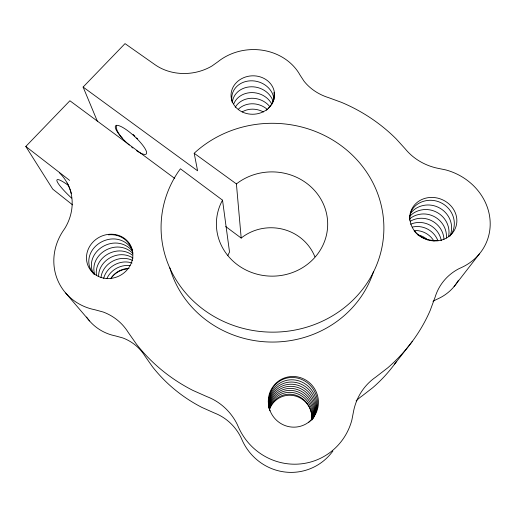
<?xml version="1.0" encoding="UTF-8"?>
<svg xmlns="http://www.w3.org/2000/svg" width="516" height="516" viewBox="0 0 516 516"><rect width="100%" height="100%" fill="white"/><g stroke="black" fill="none" stroke-linecap="round" stroke-linejoin="round"><path stroke-width="0.77" d="M67.144 183.032L68.06 184.683A52.697 46.492 -28.9 0 1 64.874 228.317L63.345 230.542A56.812 52.471 -27.7 0 0 95.002 309.787L103.213 312.025A57.192 53.167 -45.7 0 1 128.271 332.478L136.63 344.391A169.893 160.547 1.7 0 0 192.836 390.38L206.864 396.604A60.004 57.431 -73.2 0 1 237.076 424.075L238.437 427.1A61.43 60.062 60.2 0 0 298.377 464.09A61.43 60.062 60.2 0 0 351.86 420.069L353.705 410.568A60.707 56.541 50.7 0 1 375.809 377.054L387.768 367.811A169.893 160.547 1.7 0 0 430.176 310.497L435.136 297.074A57.895 52.135 34.2 0 1 458.698 268.823L461.401 267.565A57.347 51.677 21.1 0 0 489.581 216.107A57.347 51.677 21.1 0 0 445.785 169.919L437.142 168.145A51.632 44.834 14.9 0 1 405.357 149.008L396.23 138.946A169.893 160.547 1.7 0 0 341.373 102.316L328.621 97.659A49.065 42.267 4.6 0 1 304.053 81.225L300.093 75.162A52.458 46.305 -2.9 0 0 217.881 61.797L211.876 66.054A47.82 40.796 -8.1 0 1 155.039 64.726L125.02 43.621L83.115 87.049L197.583 170.79L194.197 153.284L195.229 152.297A111.404 104.425 1.1 0 1 378.093 194.745A111.404 104.425 1.1 0 1 259.258 331.382A111.404 104.425 1.1 0 1 178.175 171.899L180.419 168.784L222.525 200.163L221.461 202.169A55.651 52.129 1 0 0 268.056 276.008A55.651 52.129 1 0 0 325.409 209.367A55.651 52.129 1 0 0 238.534 182.329L236.412 183.922L241.191 238.076L242.978 236.702A46.756 44.75 2.7 0 1 314.883 256.787M454.054 286.593L479.345 253.962M394.579 364.154L412.452 341.211M72.562 204.858L52.748 189.14L25.8 146.46L69.892 100.755L174.769 178.471M25.8 146.46L65.248 176.975A53.49 7.966 41.7 0 1 69.596 180.406M194.197 153.284L236.412 183.922M225.711 226.543L241.191 238.076M59.637 172.995C65.338 178.613 69.318 185.837 71.389 193.545M65.687 293.036L89.591 320.991M83.115 87.049L97.324 121.17M222.525 200.163L229.53 252.06L228.64 253.782A46.756 44.75 2.7 0 0 227.775 255.704M458.447 280.207A50.574 46.363 23.4 0 1 438.142 298.719L435.749 299.835A50.736 46.324 36.9 0 0 432.963 301.441M356.092 400.919A53.006 49.62 54.2 0 1 362.271 395.824L372.791 387.664A149.892 143.719 3.1 0 0 396.436 361.581M332.865 451.068A54.019 52.632 67.1 0 1 242.004 439.819L240.811 437.155A52.535 50.246 -77 0 0 214.314 412.955L202.001 407.459A149.892 143.719 3.1 0 1 152.452 366.734L145.028 356.156A50.194 47.124 -49.5 0 0 122.827 337.948L115.578 335.948A50.136 47.014 -30.3 0 1 86.546 317.043M110.721 278.724A20.808 19.511 -30.2 0 1 129.058 268.41M269.539 409.246A22.414 21.84 66.9 0 1 295.023 395.927A22.414 21.84 66.9 0 1 311.87 420.101M129.252 145.054A20.84 4.992 42.6 0 1 117.003 125.311A20.84 4.992 42.6 0 1 142.739 145.248A20.84 4.992 42.6 0 1 136.366 150.562M132.857 148.021A20.84 4.992 42.6 0 1 131.657 147.073M373.623 271.332A106.012 100.027 1.5 0 1 270.577 342.043A106.012 100.027 1.5 0 1 169.841 267.862M71.55 198.092A27.193 4.044 41.7 0 1 56.921 180.832A27.193 4.044 41.7 0 1 68.66 185.612M122.66 138.494A20.575 7.443 39.7 0 1 116.635 125.285M137.546 138.817A20.537 2.567 45.4 0 1 136.656 137.953M134.882 136.192A20.537 2.567 45.4 0 1 133.128 134.392M94.273 274.235A23.059 20.066 -22.1 0 1 90.693 253.014A23.059 20.066 -22.1 0 1 110.708 239.056A22.846 22.014 -36.6 0 1 132.644 250.557M108.424 234.832A23.181 22.311 -36 0 1 132.825 253.143M94.641 274.19A22.401 19.608 -22.4 0 1 115.081 247.158A22.207 21.433 -37.8 0 1 132.444 252.995M132.296 255.085A21.904 21.156 -38.4 0 0 117.177 251.047A22.085 19.382 -22.5 0 0 96.492 275.376M132.348 251.092A22.523 21.717 -37.2 0 0 112.927 243.171A22.723 19.834 -22.3 0 0 93.66 273.951M98.614 276.447A21.775 19.163 -22.6 0 1 119.215 254.82A21.601 20.885 -39 0 1 133.064 258.065M103.658 278.427A21.188 18.737 -22.9 0 1 123.131 262.076A21.033 20.363 -40.3 0 1 132.031 263.018M130.103 265.624A20.756 20.111 -40.9 0 0 125.014 265.566A20.904 18.531 -23 0 0 107.018 278.272M132.612 260.425A21.311 20.621 -39.6 0 0 121.202 258.503A21.479 18.95 -22.8 0 0 101.007 277.453M110.934 278.337A20.627 18.331 -23.1 0 1 126.846 268.959M273.938 92.448A21.491 18.84 -20.5 0 1 268.281 108.418M267.333 109.34A21.491 18.84 -20.5 0 1 266.32 110.218M273.957 99.549A21.201 18.64 -20.6 0 0 273.841 98.375A21.298 18.531 14.4 0 0 250.415 80.825A21.298 18.531 14.4 0 0 231.858 100.227A21.491 18.84 -20.5 0 0 232.316 102.542A21.008 18.331 14.6 0 1 251.292 86.778A21.008 18.331 14.6 0 1 273.248 101.852M233.806 103.793A20.73 18.137 14.7 0 1 252.15 92.596A20.73 18.137 14.7 0 1 271.861 104.213M235.219 107.328A20.459 17.95 14.9 0 1 269.868 106.728M238.379 109.199A20.195 17.763 15 0 1 267.365 109.495M242.391 111.772A19.93 17.583 15.1 0 1 263.405 111.978M437.749 240.308A23.497 19.84 15.1 0 1 414.213 231.007M409.627 220.184A23.497 19.84 15.1 0 1 409.91 215.204M410.207 213.998A23.497 19.84 15.1 0 1 427.796 200.421A23.149 21.911 28.9 0 1 450.275 210.728A23.149 21.911 28.9 0 1 451.274 234.451M409.336 219.132A22.485 19.169 15.5 0 1 421.088 214.082A22.182 21.059 30.1 0 1 446.385 238.037M448.527 236.592A22.491 21.337 29.7 0 0 423.262 209.657A22.814 19.389 15.4 0 0 409.601 216.539M449.875 236.276A22.814 21.62 29.3 0 0 446.804 214.127A22.814 21.62 29.3 0 0 425.494 205.11A23.149 19.614 15.3 0 0 410.162 214.063M443.966 239.398A21.872 20.788 30.6 0 0 418.973 218.391A22.169 18.957 15.7 0 0 410.394 221.196M441.277 240.714A21.575 20.524 31 0 0 416.915 222.577A21.859 18.75 15.8 0 0 410.691 224.221M414.245 230.517A21.008 20.021 31.9 0 1 433.975 241.082M437.923 240.791A21.285 20.266 31.5 0 0 414.916 226.653A21.562 18.544 15.9 0 0 412.374 227.092M417.418 234.748A20.737 19.776 32.4 0 1 427.7 239.869M269.01 404.37A25.213 24.026 59.4 0 1 289.895 377.577A25.213 24.026 59.4 0 1 317.243 399.745A24.832 24.349 87.7 0 1 308.852 422.211M269.971 410.839A24.832 24.349 87.7 0 1 268.978 406.298A24.832 23.665 60 0 1 289.541 379.892A24.832 23.665 60 0 1 316.463 401.738A24.471 23.968 87.5 0 1 313.135 418.025M268.759 407.33A23.755 22.633 61.5 0 1 290.689 386.336A23.755 22.633 61.5 0 1 314.257 407.35A23.439 22.904 86.9 0 1 313.457 417.567M268.739 406.995A24.104 22.968 61 0 1 290.315 384.227A24.104 22.968 61 0 1 314.966 405.537A23.768 23.252 87.1 0 1 313.683 417.315M268.946 408.175A24.458 23.31 60.5 0 1 289.199 382.143A24.458 23.31 60.5 0 1 315.702 403.667A24.117 23.607 87.3 0 1 314.399 415.619M313.825 417.025A24.117 23.607 87.3 0 1 313.167 418.392M269.681 408.711A22.459 21.395 63.3 0 1 292.069 394.392A22.459 21.395 63.3 0 1 311.6 414.103A22.188 21.62 86.4 0 1 311.677 419.676M269.333 408.35A22.768 21.691 62.9 0 1 291.74 392.431A22.768 21.691 62.9 0 1 312.238 412.49A22.491 21.93 86.5 0 1 312.115 419.534M268.868 407.666A23.42 22.311 62 0 1 291.05 388.406A23.42 22.311 62 0 1 313.56 409.117A23.11 22.569 86.8 0 1 313.148 417.786M269.062 408.001A23.091 21.995 62.4 0 1 291.398 390.431A23.091 21.995 62.4 0 1 312.889 410.826A22.794 22.246 86.6 0 1 312.767 417.973M242.204 111.94A21.769 19.215 -2.9 0 0 274.564 94.499A21.769 19.215 -2.9 0 0 241.63 78.664A21.769 19.215 -2.9 0 0 242.204 111.94M106.67 278.505A23.575 21.769 -27.6 0 0 131.09 246.545A23.575 21.769 -27.6 0 0 91.242 244.087A23.575 21.769 -27.6 0 0 106.67 278.505M268.294 401.493A25.484 24.923 59.9 0 0 306.033 423.926A25.484 24.923 59.9 0 0 305.756 380.034A25.484 24.923 59.9 0 0 268.294 401.493M415.348 231.961A23.794 21.44 21 0 0 455.447 228.033A23.794 21.44 21 0 0 429.286 197.538A23.794 21.44 21 0 0 415.348 231.961"/></g></svg>
